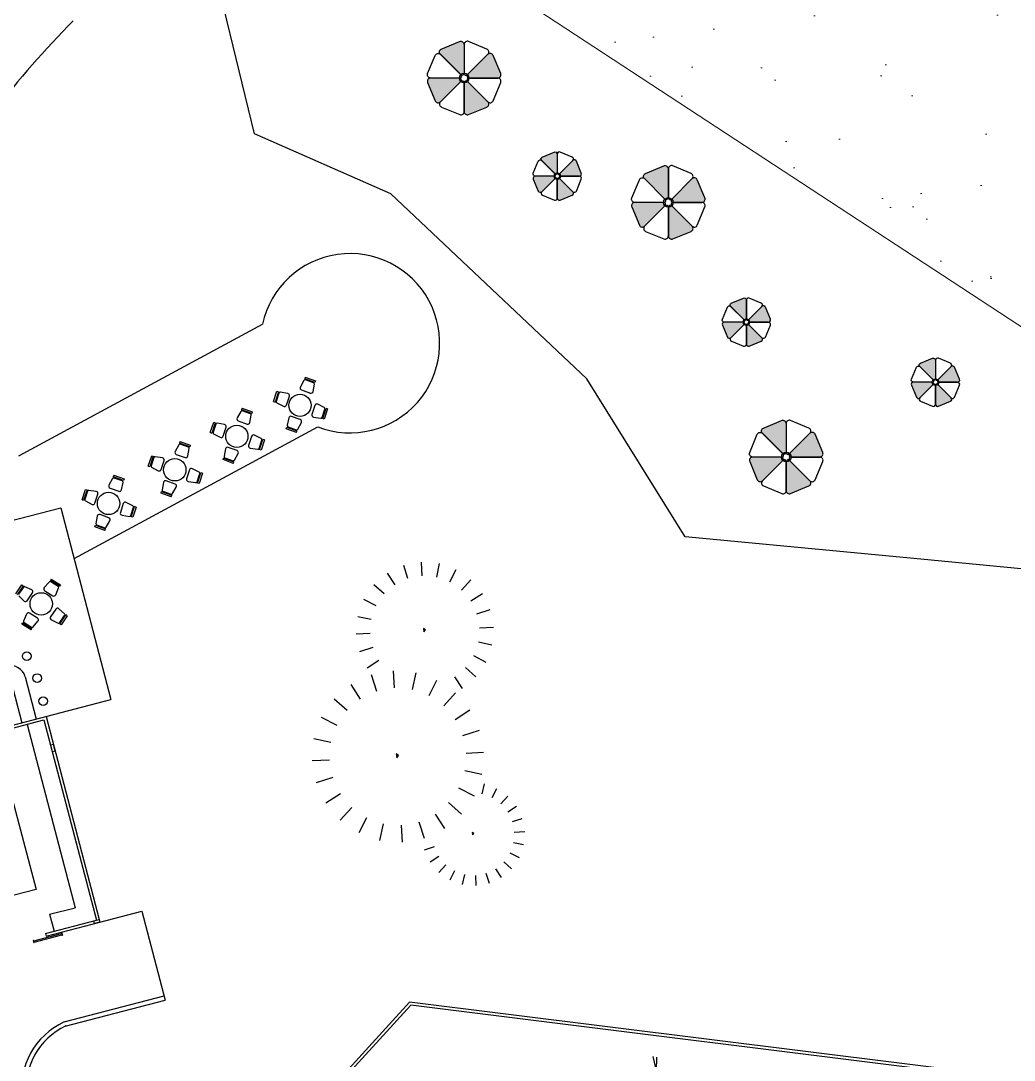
# Model space of a CAD drawing. Header units: millimetres. Extents: x 185 to 501, y 88 to 528.
# Drawn here: x 357.85 to 391.94, y 144.2 to 179.86 of the extents above; entities that cross this region are included whole.
import ezdxf

# ---------------------------------------------------------------- set-up
doc = ezdxf.new("R2010")
doc.units = ezdxf.units.MM
for name, color, linetype in [('aceras', 7, 'Continuous'), ('arboles', 84, 'Continuous'), ('cerca', 50, 'Continuous'), ('columnas', 170, 'Continuous'), ('MUEBLES', 33, 'Continuous'), ('pavimento', 252, 'Continuous'), ('SITE_FURNISHINGS', 230, 'Continuous'), ('texto', 7, 'Continuous')]:
    doc.layers.add(name, color=color, linetype=linetype)
doc.layers.add('Paredes', color=141, linetype='Continuous', lineweight=9)
doc.styles.add('ATTR', font='romans.shx', dxfattribs={"width": 0.8, "height": 0.7})

# ---------------------------------------------------------------- blocks, each defined once
blk = doc.blocks.new('CLUMP1')
for p, q in [((885.4, 2257.375), (837.825, 2434.925)), ((1070.75, 2465.6), (1070.75, 2285.6)), ((1256.1, 2257.375), (1303.7, 2434.925)), ((562.975, 2073.4), (434.35, 2202)), ((711.55, 2187.775), (620.75, 2345.025)), ((1429.95, 2187.775), (1520.75, 2345.025)), ((1578.55, 2073.4), (1707.15, 2202)), ((448.45, 1924.875), (291.325, 2015.6)), ((1693.05, 1924.875), (1850.175, 2015.6)), ((374.4, 1752.2), (201.425, 1798.55)), ((1767.1, 1752.2), (1940.075, 1798.55)), ((20.75, 1490.6), (20.75, 1190.6)), ((170.75, 1565.6), (350.75, 1565.6)), ((1970.75, 1565.6), (1790.75, 1565.6)), ((-577.925, 1027.55), (-729.25, 1289.65)), ((-288.2, 1143.575), (-367.475, 1439.5)), ((329.7, 1143.575), (408.975, 1439.5)), ((619.425, 1027.55), (770.75, 1289.65)), ((1767.1, 1379.025), (1940.075, 1332.675)), ((-2476.4, 912.975), (-2539.825, 1149.725)), ((-2229.25, 1190.6), (-2229.25, 950.6)), ((-1982.1, 912.975), (-1918.65, 1149.725)), ((1693.05, 1206.325), (1850.175, 1115.6)), ((-2708.2, 820.15), (-2829.25, 1029.825)), ((-1750.3, 820.15), (-1629.25, 1029.825)), ((-825.575, 836.925), (-1039.9, 1051.275)), ((867.075, 836.925), (1081.4, 1051.275)), ((1429.95, 943.45), (1520.75, 786.175)), ((1578.55, 1057.825), (1707.15, 929.2)), ((-2906.3, 667.65), (-3077.775, 839.125)), ((-1552.2, 667.65), (-1380.725, 839.125)), ((-1016.4, 589.4), (-1278.3, 740.6)), ((1057.9, 589.4), (1319.8, 740.6)), ((-3058.975, 469.65), (-3268.475, 590.6)), ((-1139.825, 301.575), (-1428.125, 378.825)), ((1181.325, 301.575), (1469.625, 378.825)), ((-3157.725, 239.375), (-3388.35, 301.175)), ((-3429.25, -9.4), (-3189.25, -9.4)), ((-1479.25, -9.4), (-1179.25, -9.4)), ((1520.75, -9.4), (1220.75, -9.4)), ((-3157.725, -258.175), (-3388.35, -319.975)), ((-1139.825, -320.375), (-1428.125, -397.625)), ((1181.325, -320.375), (1469.625, -397.625)), ((-3058.975, -488.45), (-3268.475, -609.4)), ((-2906.3, -686.45), (-3077.775, -857.925)), ((-1552.2, -686.45), (-1380.725, -857.925)), ((-1016.4, -608.2), (-1278.3, -759.4)), ((1057.9, -608.2), (1319.8, -759.4)), ((-2708.2, -838.95), (-2829.25, -1048.625)), ((-1750.3, -838.95), (-1629.25, -1048.625)), ((-825.575, -855.725), (-1039.9, -1070.05)), ((867.075, -855.725), (1081.4, -1070.05)), ((-2476.4, -931.775), (-2539.825, -1168.5)), ((-2229.25, -1209.4), (-2229.25, -969.4)), ((-1982.1, -931.775), (-1918.65, -1168.5)), ((-577.925, -1046.35), (-729.25, -1308.425)), ((619.425, -1046.35), (770.75, -1308.425)), ((-288.2, -1162.375), (-367.475, -1458.275)), ((20.75, -1509.4), (20.75, -1209.4)), ((329.7, -1162.375), (408.975, -1458.275))]:
    blk.add_line(p, q)
for points in [[(1058.3, 1571.25), (1046.85, 1541.9), (1086.9, 1556.575)], [(0, 0), (-19.075, -48.9), (47.675, -24.45)], [(-2245.85, -1.875), (-2261.1, -41), (-2207.725, -21.425)]]:
    blk.add_lwpolyline(points, close=True)
at = {"style": 'ATTR', "width": 0.8, "flags": 9}
blk.add_attdef('ESTCODE', (0, 0), '', height=108, dxfattribs=at)

msp = doc.modelspace()

# ---------------------------------------------------------------- hatches: boundary and pattern name
for color, points in [(230, [(373.061, 179.047, 0.534511), (372.909, 179.149), (372.282, 178.889, 0.475071), (372.233, 178.726, -0.059116), (372.253, 178.71), (372.951, 178.012, -0.187719), (373.061, 178.06, 0.000562), (373.061, 178.06)]), (256, [(376.257, 175.289, 0.534511), (376.157, 175.355), (375.745, 175.185, 0.475071), (375.713, 175.077, -0.059116), (375.726, 175.067), (376.185, 174.608, -0.187719), (376.257, 174.639, 0.000562), (376.257, 174.639)]), (5, [(380.066, 174.781, 0.534511), (379.914, 174.883), (379.287, 174.623, 0.475071), (379.238, 174.46, -0.059116), (379.259, 174.444), (379.957, 173.746, -0.187719), (380.066, 173.794, 0.000562), (380.066, 173.794)]), (256, [(382.746, 170.28, 0.534511), (382.646, 170.347), (382.234, 170.176, 0.475071), (382.202, 170.069, -0.059116), (382.215, 170.058), (382.674, 169.599, -0.187719), (382.746, 169.631, 0.000562), (382.746, 169.631)]), (256, [(389.235, 168.218, 0.534511), (389.135, 168.285), (388.722, 168.114, 0.475071), (388.69, 168.007, -0.059116), (388.704, 167.996), (389.163, 167.537, -0.187719), (389.235, 167.568, 0.000562), (389.235, 167.568)]), (230, [(384.111, 166.046, 0.534511), (383.959, 166.148), (383.333, 165.888, 0.475071), (383.284, 165.725, -0.059116), (383.304, 165.709), (384.002, 165.011, -0.187719), (384.111, 165.059, 0.000562), (384.111, 165.059)])]:
    msp.add_hatch(color=color).paths.add_polyline_path(points)
h = msp.add_hatch(color=230)
edge = h.paths.add_edge_path()
edge.add_arc((373.232, 177.963), 0.0682, 135, 270)
edge.add_line((373.232, 177.895), (374.219, 177.895))
edge.add_arc((374.219, 178.005), 0.11, 270, 382.5)
edge.add_line((374.321, 178.047), (374.061, 178.674))
edge.add_arc((373.96, 178.632), 0.11, 22.5, 135)
edge.add_line((373.882, 178.71), (373.184, 178.012))
edge = h.paths.add_edge_path()
edge.add_arc((373.136, 177.731), 0.0682, 45, 180)
edge.add_line((373.068, 177.731), (373.068, 176.744))
edge.add_arc((373.178, 176.744), 0.11, 180, 292.5)
edge.add_line((373.22, 176.642), (373.846, 176.902))
edge.add_arc((373.804, 177.003), 0.11, 292.5, 405)
edge.add_line((373.882, 177.081), (373.184, 177.779))
edge = h.paths.add_edge_path()
edge.add_arc((372.176, 177.159), 0.11, 202.5, 315)
edge.add_line((372.253, 177.081), (372.951, 177.779))
edge.add_arc((372.903, 177.827), 0.0682, 315, 450)
edge.add_line((372.903, 177.895), (371.916, 177.895))
edge.add_arc((371.916, 177.785), 0.11, 90, 202.5)
edge.add_line((371.814, 177.743), (372.074, 177.117))
h = msp.add_hatch(color=256)
edge = h.paths.add_edge_path()
edge.add_arc((376.37, 174.576), 0.0448, 135, 270)
edge.add_line((376.37, 174.531), (377.02, 174.531))
edge.add_arc((377.02, 174.603), 0.0723, 270, 382.5)
edge.add_line((377.086, 174.631), (376.916, 175.043))
edge.add_arc((376.849, 175.016), 0.0723, 22.5, 135)
edge.add_line((376.798, 175.067), (376.339, 174.608))
edge = h.paths.add_edge_path()
edge.add_arc((376.307, 174.423), 0.0448, 45, 180)
edge.add_line((376.262, 174.423), (376.262, 173.773))
edge.add_arc((376.334, 173.773), 0.0723, 180, 292.5)
edge.add_line((376.362, 173.706), (376.774, 173.877))
edge.add_arc((376.747, 173.944), 0.0723, 292.5, 405)
edge.add_line((376.798, 173.995), (376.339, 174.454))
edge = h.paths.add_edge_path()
edge.add_arc((375.675, 174.046), 0.0723, 202.5, 315)
edge.add_line((375.726, 173.995), (376.185, 174.454))
edge.add_arc((376.154, 174.486), 0.0448, 315, 450)
edge.add_line((376.154, 174.531), (375.504, 174.531))
edge.add_arc((375.504, 174.459), 0.0723, 90, 202.5)
edge.add_line((375.438, 174.431), (375.608, 174.019))
h = msp.add_hatch(color=5)
edge = h.paths.add_edge_path()
edge.add_arc((380.238, 173.698), 0.0682, 135, 270)
edge.add_line((380.238, 173.629), (381.225, 173.629))
edge.add_arc((381.225, 173.739), 0.11, 270, 382.5)
edge.add_line((381.326, 173.781), (381.067, 174.408))
edge.add_arc((380.965, 174.366), 0.11, 22.5, 135)
edge.add_line((380.887, 174.444), (380.189, 173.746))
edge = h.paths.add_edge_path()
edge.add_arc((380.141, 173.465), 0.0682, 45, 180)
edge.add_line((380.073, 173.465), (380.073, 172.478))
edge.add_arc((380.183, 172.478), 0.11, 180, 292.5)
edge.add_line((380.225, 172.376), (380.852, 172.636))
edge.add_arc((380.81, 172.737), 0.11, 292.5, 405)
edge.add_line((380.887, 172.815), (380.189, 173.513))
edge = h.paths.add_edge_path()
edge.add_arc((379.181, 172.893), 0.11, 202.5, 315)
edge.add_line((379.259, 172.815), (379.957, 173.513))
edge.add_arc((379.909, 173.561), 0.0682, 315, 450)
edge.add_line((379.909, 173.629), (378.921, 173.629))
edge.add_arc((378.921, 173.52), 0.11, 90, 202.5)
edge.add_line((378.82, 173.477), (379.079, 172.851))
h = msp.add_hatch(color=256)
edge = h.paths.add_edge_path()
edge.add_arc((382.859, 169.567), 0.0448, 135, 270)
edge.add_line((382.859, 169.523), (383.508, 169.523))
edge.add_arc((383.508, 169.595), 0.0723, 270, 382.5)
edge.add_line((383.575, 169.623), (383.404, 170.035))
edge.add_arc((383.338, 170.007), 0.0723, 22.5, 135)
edge.add_line((383.286, 170.058), (382.827, 169.599))
edge = h.paths.add_edge_path()
edge.add_arc((382.796, 169.414), 0.0448, 45, 180)
edge.add_line((382.751, 169.414), (382.751, 168.765))
edge.add_arc((382.823, 168.765), 0.0723, 180, 292.5)
edge.add_line((382.851, 168.698), (383.263, 168.869))
edge.add_arc((383.235, 168.936), 0.0723, 292.5, 405)
edge.add_line((383.286, 168.987), (382.827, 169.446))
edge = h.paths.add_edge_path()
edge.add_arc((382.164, 169.038), 0.0723, 202.5, 315)
edge.add_line((382.215, 168.987), (382.674, 169.446))
edge.add_arc((382.642, 169.478), 0.0448, 315, 450)
edge.add_line((382.642, 169.523), (381.993, 169.523))
edge.add_arc((381.993, 169.45), 0.0723, 90, 202.5)
edge.add_line((381.926, 169.423), (382.097, 169.01))
h = msp.add_hatch(color=256)
edge = h.paths.add_edge_path()
edge.add_arc((389.348, 167.505), 0.0448, 135, 270)
edge.add_line((389.348, 167.46), (389.997, 167.46))
edge.add_arc((389.997, 167.533), 0.0723, 270, 382.5)
edge.add_line((390.064, 167.56), (389.893, 167.973))
edge.add_arc((389.826, 167.945), 0.0723, 22.5, 135)
edge.add_line((389.775, 167.996), (389.316, 167.537))
edge = h.paths.add_edge_path()
edge.add_arc((389.284, 167.352), 0.0448, 45, 180)
edge.add_line((389.239, 167.352), (389.239, 166.703))
edge.add_arc((389.312, 166.703), 0.0723, 180, 292.5)
edge.add_line((389.339, 166.636), (389.752, 166.807))
edge.add_arc((389.724, 166.873), 0.0723, 292.5, 405)
edge.add_line((389.775, 166.924), (389.316, 167.384))
edge = h.paths.add_edge_path()
edge.add_arc((388.653, 166.976), 0.0723, 202.5, 315)
edge.add_line((388.704, 166.924), (389.163, 167.384))
edge.add_arc((389.131, 167.415), 0.0448, 315, 450)
edge.add_line((389.131, 167.46), (388.482, 167.46))
edge.add_arc((388.482, 167.388), 0.0723, 90, 202.5)
edge.add_line((388.415, 167.36), (388.586, 166.948))
h = msp.add_hatch(color=230)
edge = h.paths.add_edge_path()
edge.add_arc((384.283, 164.963), 0.0682, 135, 270)
edge.add_line((384.283, 164.894), (385.27, 164.894))
edge.add_arc((385.27, 165.004), 0.11, 270, 382.5)
edge.add_line((385.372, 165.046), (385.112, 165.673))
edge.add_arc((385.011, 165.631), 0.11, 22.5, 135)
edge.add_line((384.933, 165.709), (384.235, 165.011))
edge = h.paths.add_edge_path()
edge.add_arc((384.187, 164.73), 0.0682, 45, 180)
edge.add_line((384.118, 164.73), (384.118, 163.743))
edge.add_arc((384.228, 163.743), 0.11, 180, 292.5)
edge.add_line((384.27, 163.641), (384.897, 163.901))
edge.add_arc((384.855, 164.002), 0.11, 292.5, 405)
edge.add_line((384.933, 164.08), (384.235, 164.778))
edge = h.paths.add_edge_path()
edge.add_arc((383.226, 164.158), 0.11, 202.5, 315)
edge.add_line((383.304, 164.08), (384.002, 164.778))
edge.add_arc((383.954, 164.826), 0.0682, 315, 450)
edge.add_line((383.954, 164.894), (382.967, 164.894))
edge.add_arc((382.967, 164.785), 0.11, 90, 202.5)
edge.add_line((382.865, 164.742), (383.125, 164.116))
at = {"layer": 'Paredes'}
h = msp.add_hatch(dxfattribs=at)
h.set_pattern_fill('AR-SAND', color=256, scale=0.1, style=0)
h.set_pattern_definition([(37.5, (-1937.9465, 84.6386), (-0.160003, 4.8941324), [0, -3.8608, 0, -4.318, 0, -4.1275]), (7.5, (-1937.9465, 84.6386), (4.495233, 7.168251), [0, -2.0828, 0, -3.4798, 0, -1.3335]), (327.5, (-1941.0707, 84.6386), (7.909924, 0.014372), [0, -1.27, 0, -4.572, 0, -5.969]), (317.5, (-1941.071, 84.6386), (7.635565, 2.229293), [0, -0.635, 0, -2.9972, 0, -3.429])])
h.paths.add_polyline_path([(404.703, 161.158), (415.372, 149.235), (431.021, 163.238), (420.352, 175.161), (404.451, 206.557), (375.26, 180.437)])

# ---------------------------------------------------------------- linework, layer by layer
at = {"layer": 'aceras'}
for p, q in [((358.842, 149.207, 0.018), (358.994, 148.626, 0.018)), ((360.567, 148.934, 0.018), (362.009, 149.311, 0.018)), ((362.009, 149.311, 0.018), (362.806, 146.264, 0.018)), ((359.341, 145.513, 0.018), (362.768, 146.409, 0.018)), ((359.379, 145.368, 0.018), (362.806, 146.264, 0.018))]:
    msp.add_line(p, q, dxfattribs=at)
at = {"layer": 'aceras', "elevation": 0.018}
msp.add_lwpolyline([(356.138, 154.108), (357.242, 154.396), (358.375, 150.061), (357.272, 149.772)], close=True, dxfattribs=at)
at = {"layer": 'aceras'}
for radius in [2.504, 2.354]:
    msp.add_arc((360.386, 143.237, 0.018), radius, 114.6582, 187.8152, dxfattribs=at)
at = {"layer": 'arboles', "linetype": 'Continuous'}
for p, q in [((379.672, 143.794), (379.556, 144.328)), ((379.666, 143.824), (379.674, 144.301))]:
    msp.add_line(p, q, dxfattribs=at)
at = {"layer": 'cerca'}
for points in [[(443.57, 169.621), (448.2, 159.999), (446.708, 150.162), (429.593, 143.302), (409.069, 139.911), (391.558, 143.552), (371.233, 146.089), (366.458, 140.849), (360.632, 142.722)], [(443.487, 169.564), (448.097, 159.983), (446.618, 150.234), (429.566, 143.399), (409.071, 140.013), (391.575, 143.65), (371.194, 146.195), (366.427, 140.964), (360.635, 142.826)]]:
    msp.add_lwpolyline(points, dxfattribs=at)
at = {"layer": 'columnas', "elevation": 0.018}
for points in [[(358.973, 155.029), (358.877, 155.004), (358.933, 154.788), (359.03, 154.813)], [(360.567, 148.934), (360.382, 148.886), (360.357, 148.983), (360.542, 149.031)]]:
    msp.add_lwpolyline(points, close=True, dxfattribs=at)
at = {"layer": 'MUEBLES'}
for p, q in [((367.616, 167.634, 0.018), (367.597, 167.581, 0.018)), ((367.616, 167.634, 0.018), (367.966, 167.509, 0.018)), ((367.57, 167.522, 0.018), (367.447, 167.298, 0.018)), ((367.947, 167.455, 0.018), (367.597, 167.581, 0.018)), ((367.902, 167.441, 0.018), (367.622, 167.541, 0.018)), ((367.882, 167.141, 0.018), (367.929, 167.392, 0.018)), ((367.966, 167.509, 0.018), (367.947, 167.455, 0.018)), ((366.525, 166.797, 0.018), (366.641, 167.15, 0.018)), ((366.695, 167.132, 0.018), (366.579, 166.779, 0.018)), ((366.711, 167.087, 0.018), (366.618, 166.805, 0.018)), ((366.641, 167.15, 0.018), (366.695, 167.132, 0.018)), ((367.011, 167.075, 0.018), (366.758, 167.116, 0.018)), ((366.966, 166.677, 0.018), (367.068, 166.982, 0.018)), ((366.967, 166.677, 0.018), (367.068, 166.983, 0.018)), ((367.485, 167.196, 0.018), (367.787, 167.086, 0.018)), ((367.485, 167.196, 0.018), (367.788, 167.087, 0.018)), ((365.447, 166.571, 0.018), (365.428, 166.517, 0.018)), ((365.447, 166.571, 0.018), (365.797, 166.445, 0.018)), ((366.525, 166.797, 0.018), (366.579, 166.779, 0.018)), ((366.639, 166.754, 0.018), (366.866, 166.636, 0.018)), ((367.94, 166.664, 0.018), (367.84, 166.358, 0.018)), ((367.94, 166.664, 0.018), (367.84, 166.358, 0.018)), ((368.268, 166.589, 0.018), (368.04, 166.706, 0.018)), ((368.197, 166.255, 0.018), (368.289, 166.537, 0.018)), ((368.213, 166.211, 0.018), (368.328, 166.564, 0.018)), ((368.382, 166.546, 0.018), (368.267, 166.193, 0.018)), ((368.382, 166.546, 0.018), (368.328, 166.564, 0.018)), ((365.401, 166.458, 0.018), (365.278, 166.234, 0.018)), ((365.778, 166.392, 0.018), (365.428, 166.517, 0.018)), ((365.733, 166.377, 0.018), (365.453, 166.478, 0.018)), ((365.713, 166.078, 0.018), (365.76, 166.329, 0.018)), ((365.797, 166.445, 0.018), (365.778, 166.392, 0.018)), ((367.047, 166.235, 0.018), (366.998, 165.984, 0.018)), ((367.443, 166.177, 0.018), (367.142, 166.288, 0.018)), ((367.444, 166.177, 0.018), (367.142, 166.288, 0.018)), ((367.897, 166.265, 0.018), (368.15, 166.226, 0.018)), ((368.267, 166.193, 0.018), (368.213, 166.211, 0.018)), ((364.356, 165.734, 0.018), (364.472, 166.086, 0.018)), ((364.526, 166.068, 0.018), (364.41, 165.716, 0.018)), ((364.542, 166.024, 0.018), (364.449, 165.742, 0.018)), ((364.472, 166.086, 0.018), (364.526, 166.068, 0.018)), ((364.842, 166.012, 0.018), (364.589, 166.053, 0.018)), ((364.797, 165.614, 0.018), (364.899, 165.919, 0.018)), ((364.798, 165.614, 0.018), (364.899, 165.919, 0.018)), ((365.316, 166.133, 0.018), (365.618, 166.023, 0.018)), ((365.316, 166.133, 0.018), (365.619, 166.024, 0.018)), ((366.961, 165.867, 0.018), (366.98, 165.921, 0.018)), ((367.309, 165.739, 0.018), (366.961, 165.867, 0.018)), ((366.98, 165.921, 0.018), (367.329, 165.793, 0.018)), ((367.025, 165.935, 0.018), (367.304, 165.833, 0.018)), ((367.356, 165.852, 0.018), (367.481, 166.075, 0.018)), ((364.356, 165.734, 0.018), (364.41, 165.716, 0.018)), ((364.47, 165.691, 0.018), (364.697, 165.573, 0.018)), ((365.771, 165.601, 0.018), (365.671, 165.295, 0.018)), ((365.771, 165.601, 0.018), (365.671, 165.295, 0.018)), ((366.099, 165.526, 0.018), (365.871, 165.642, 0.018)), ((366.028, 165.192, 0.018), (366.12, 165.474, 0.018)), ((366.044, 165.148, 0.018), (366.159, 165.501, 0.018)), ((366.213, 165.483, 0.018), (366.098, 165.13, 0.018)), ((366.213, 165.483, 0.018), (366.159, 165.501, 0.018)), ((367.309, 165.739, 0.018), (367.329, 165.793, 0.018)), ((363.274, 165.311, 0.018), (363.15, 165.087, 0.018)), ((363.32, 165.424, 0.018), (363.301, 165.37, 0.018)), ((363.65, 165.244, 0.018), (363.301, 165.37, 0.018)), ((363.32, 165.424, 0.018), (363.67, 165.298, 0.018)), ((363.606, 165.23, 0.018), (363.326, 165.33, 0.018)), ((363.586, 164.93, 0.018), (363.633, 165.182, 0.018)), ((363.67, 165.298, 0.018), (363.65, 165.244, 0.018)), ((364.878, 165.171, 0.018), (364.829, 164.92, 0.018)), ((365.274, 165.114, 0.018), (364.973, 165.225, 0.018)), ((365.275, 165.114, 0.018), (364.973, 165.225, 0.018)), ((365.728, 165.202, 0.018), (365.981, 165.163, 0.018)), ((366.098, 165.13, 0.018), (366.044, 165.148, 0.018)), ((362.229, 164.586, 0.018), (362.345, 164.939, 0.018)), ((362.399, 164.921, 0.018), (362.283, 164.568, 0.018)), ((362.415, 164.877, 0.018), (362.322, 164.595, 0.018)), ((362.345, 164.939, 0.018), (362.399, 164.921, 0.018)), ((362.715, 164.865, 0.018), (362.462, 164.905, 0.018)), ((362.67, 164.466, 0.018), (362.771, 164.772, 0.018)), ((362.67, 164.467, 0.018), (362.772, 164.772, 0.018)), ((363.189, 164.985, 0.018), (363.491, 164.876, 0.018)), ((363.189, 164.985, 0.018), (363.491, 164.876, 0.018)), ((364.792, 164.804, 0.018), (364.811, 164.858, 0.018)), ((365.14, 164.676, 0.018), (364.792, 164.804, 0.018)), ((364.811, 164.858, 0.018), (365.16, 164.73, 0.018)), ((364.856, 164.872, 0.018), (365.135, 164.769, 0.018)), ((365.187, 164.789, 0.018), (365.312, 165.012, 0.018)), ((362.229, 164.586, 0.018), (362.283, 164.568, 0.018)), ((362.343, 164.543, 0.018), (362.57, 164.425, 0.018)), ((363.643, 164.453, 0.018), (363.544, 164.147, 0.018)), ((363.644, 164.453, 0.018), (363.544, 164.148, 0.018)), ((363.972, 164.378, 0.018), (363.744, 164.495, 0.018)), ((365.14, 164.676, 0.018), (365.16, 164.73, 0.018)), ((361.001, 164.155, 0.018), (360.877, 163.931, 0.018)), ((361.047, 164.268, 0.018), (361.028, 164.214, 0.018)), ((361.377, 164.088, 0.018), (361.028, 164.214, 0.018)), ((361.047, 164.268, 0.018), (361.397, 164.142, 0.018)), ((361.333, 164.074, 0.018), (361.053, 164.174, 0.018)), ((361.397, 164.142, 0.018), (361.377, 164.088, 0.018)), ((363.147, 163.966, 0.018), (362.845, 164.077, 0.018)), ((363.147, 163.966, 0.018), (362.846, 164.078, 0.018)), ((363.601, 164.055, 0.018), (363.854, 164.015, 0.018)), ((363.901, 164.044, 0.018), (363.993, 164.327, 0.018)), ((363.917, 164, 0.018), (364.032, 164.353, 0.018)), ((364.086, 164.336, 0.018), (363.971, 163.982, 0.018)), ((364.086, 164.336, 0.018), (364.032, 164.353, 0.018)), ((359.956, 163.43, 0.018), (360.072, 163.783, 0.018)), ((360.126, 163.765, 0.018), (360.01, 163.412, 0.018)), ((360.142, 163.721, 0.018), (360.049, 163.438, 0.018)), ((360.072, 163.783, 0.018), (360.126, 163.765, 0.018)), ((360.442, 163.709, 0.018), (360.189, 163.749, 0.018)), ((360.916, 163.829, 0.018), (361.218, 163.72, 0.018)), ((360.916, 163.829, 0.018), (361.218, 163.72, 0.018)), ((361.313, 163.774, 0.018), (361.36, 164.025, 0.018)), ((362.665, 163.657, 0.018), (362.684, 163.71, 0.018)), ((362.684, 163.71, 0.018), (363.033, 163.582, 0.018)), ((362.751, 164.024, 0.018), (362.702, 163.773, 0.018)), ((362.729, 163.724, 0.018), (363.008, 163.622, 0.018)), ((363.06, 163.641, 0.018), (363.185, 163.864, 0.018)), ((363.971, 163.982, 0.018), (363.917, 164, 0.018)), ((359.956, 163.43, 0.018), (360.01, 163.412, 0.018)), ((360.07, 163.387, 0.018), (360.297, 163.269, 0.018)), ((360.397, 163.31, 0.018), (360.499, 163.616, 0.018)), ((360.398, 163.31, 0.018), (360.498, 163.616, 0.018)), ((361.699, 163.222, 0.018), (361.471, 163.339, 0.018)), ((363.013, 163.529, 0.018), (362.665, 163.657, 0.018)), ((363.013, 163.529, 0.018), (363.033, 163.582, 0.018)), ((361.371, 163.297, 0.018), (361.271, 162.991, 0.018)), ((361.371, 163.297, 0.018), (361.271, 162.991, 0.018)), ((361.628, 162.888, 0.018), (361.72, 163.171, 0.018)), ((361.644, 162.844, 0.018), (361.759, 163.197, 0.018)), ((361.813, 163.18, 0.018), (361.698, 162.826, 0.018)), ((361.813, 163.18, 0.018), (361.759, 163.197, 0.018)), ((360.478, 162.868, 0.018), (360.429, 162.617, 0.018)), ((360.874, 162.81, 0.018), (360.573, 162.922, 0.018)), ((360.874, 162.81, 0.018), (360.573, 162.921, 0.018)), ((360.787, 162.485, 0.018), (360.912, 162.708, 0.018)), ((361.328, 162.899, 0.018), (361.581, 162.859, 0.018)), ((361.698, 162.826, 0.018), (361.644, 162.844, 0.018)), ((360.392, 162.501, 0.018), (360.411, 162.554, 0.018)), ((360.74, 162.373, 0.018), (360.392, 162.501, 0.018)), ((360.411, 162.554, 0.018), (360.76, 162.426, 0.018)), ((360.456, 162.568, 0.018), (360.735, 162.466, 0.018)), ((360.74, 162.373, 0.018), (360.76, 162.426, 0.018)), ((357.682, 160.202, 0.018), (357.891, 160.509, 0.018)), ((357.938, 160.477, 0.018), (357.73, 160.17, 0.018)), ((357.891, 160.509, 0.018), (357.938, 160.477, 0.018)), ((358.829, 160.607, 0.018), (358.66, 160.415, 0.018)), ((358.898, 160.707, 0.018), (358.868, 160.659, 0.018)), ((359.182, 160.46, 0.018), (358.868, 160.659, 0.018)), ((359.135, 160.456, 0.018), (358.884, 160.615, 0.018)), ((358.898, 160.707, 0.018), (359.212, 160.509, 0.018)), ((359.212, 160.509, 0.018), (359.182, 160.46, 0.018)), ((357.941, 160.43, 0.018), (357.774, 160.185, 0.018)), ((357.78, 160.129, 0.018), (357.966, 159.954, 0.018)), ((358.226, 160.337, 0.018), (357.995, 160.445, 0.018)), ((358.074, 159.966, 0.018), (358.256, 160.232, 0.018)), ((358.075, 159.966, 0.018), (358.255, 160.232, 0.018)), ((358.675, 160.308, 0.018), (358.947, 160.135, 0.018)), ((358.675, 160.307, 0.018), (358.947, 160.135, 0.018)), ((359.051, 160.168, 0.018), (359.152, 160.403, 0.018)), ((358.05, 159.504, 0.018), (357.951, 159.269, 0.018)), ((358.426, 159.366, 0.018), (358.154, 159.537, 0.018)), ((358.427, 159.366, 0.018), (358.154, 159.537, 0.018)), ((359.053, 159.679, 0.018), (358.873, 159.412, 0.018)), ((359.053, 159.679, 0.018), (358.874, 159.412, 0.018)), ((359.348, 159.517, 0.018), (359.161, 159.691, 0.018)), ((359.189, 159.215, 0.018), (359.355, 159.462, 0.018)), ((359.192, 159.168, 0.018), (359.399, 159.477, 0.018)), ((359.446, 159.445, 0.018), (359.24, 159.136, 0.018)), ((359.446, 159.445, 0.018), (359.399, 159.477, 0.018)), ((357.89, 159.163, 0.018), (357.921, 159.211, 0.018)), ((358.205, 158.966, 0.018), (357.89, 159.163, 0.018)), ((357.921, 159.211, 0.018), (358.236, 159.014, 0.018)), ((357.967, 159.216, 0.018), (358.219, 159.058, 0.018)), ((358.274, 159.066, 0.018), (358.443, 159.259, 0.018)), ((358.903, 159.307, 0.018), (359.136, 159.2, 0.018)), ((359.24, 159.136, 0.018), (359.192, 159.168, 0.018)), ((358.205, 158.966, 0.018), (358.236, 159.014, 0.018)), ((357.999, 157.359, 0.018), (358.378, 155.907, 0.018)), ((357.515, 157.232, 0.018), (357.894, 155.781, 0.018))]:
    msp.add_line(p, q, dxfattribs=at)
for centre, radius in [((367.435, 166.668, 0.018), 0.383), ((365.266, 165.605, 0.018), 0.383), ((363.138, 164.457, 0.018), 0.383), ((360.865, 163.301, 0.018), 0.383), ((358.553, 159.856, 0.018), 0.383), ((358.056, 158.065, 0.018), 0.15), ((358.413, 157.312, 0.018), 0.15), ((358.62, 156.52, 0.018), 0.15)]:
    msp.add_circle(centre, radius, dxfattribs=at)
for centre, radius, start, end in [((367.509, 167.263, 0.018), 0.0714, 151.0884, 250.1986), ((367.608, 167.501, 0.018), 0.0429, 70.1986, 151.0884), ((367.887, 167.4, 0.018), 0.0429, 349.3089, 70.1986), ((366.752, 167.074, 0.018), 0.0429, 80.8379, 161.7277), ((367, 167.005, 0.018), 0.0714, 341.7277, 80.8379), ((367.812, 167.154, 0.018), 0.0714, 250.1986, 349.3089), ((366.658, 166.792, 0.018), 0.0429, 161.7277, 242.6175), ((366.899, 166.699, 0.018), 0.0714, 242.6175, 341.7277), ((368.008, 166.642, 0.018), 0.0714, 62.8831, 161.9933), ((368.248, 166.551, 0.018), 0.0429, 341.9933, 62.8831), ((365.34, 166.2, 0.018), 0.0714, 151.0884, 250.1986), ((365.439, 166.438, 0.018), 0.0429, 70.1986, 151.0884), ((365.718, 166.337, 0.018), 0.0429, 349.3089, 70.1986), ((367.117, 166.221, 0.018), 0.0714, 69.8373, 168.9475), ((367.419, 166.11, 0.018), 0.0714, 330.727, 69.8373), ((367.908, 166.336, 0.018), 0.0714, 161.9933, 261.1035), ((368.157, 166.268, 0.018), 0.0429, 261.1035, 341.9933), ((364.583, 166.011, 0.018), 0.0429, 80.8379, 161.7277), ((364.831, 165.942, 0.018), 0.0714, 341.7277, 80.8379), ((365.643, 166.091, 0.018), 0.0714, 250.1986, 349.3089), ((367.04, 165.975, 0.018), 0.0429, 168.9475, 249.8373), ((367.319, 165.873, 0.018), 0.0429, 249.8373, 330.727), ((364.49, 165.729, 0.018), 0.0429, 161.7277, 242.6175), ((364.73, 165.636, 0.018), 0.0714, 242.6175, 341.7277), ((365.839, 165.579, 0.018), 0.0714, 62.8831, 161.9933), ((366.079, 165.488, 0.018), 0.0429, 341.9933, 62.8831), ((363.312, 165.29, 0.018), 0.0429, 70.1986, 151.0884), ((363.591, 165.189, 0.018), 0.0429, 349.3089, 70.1986), ((364.948, 165.158, 0.018), 0.0714, 69.8373, 168.9475), ((365.25, 165.047, 0.018), 0.0714, 330.727, 69.8373), ((365.739, 165.273, 0.018), 0.0714, 161.9933, 261.1035), ((365.988, 165.205, 0.018), 0.0429, 261.1035, 341.9933), ((362.455, 164.863, 0.018), 0.0429, 80.8379, 161.7277), ((362.704, 164.794, 0.018), 0.0714, 341.7277, 80.8379), ((363.213, 165.052, 0.018), 0.0714, 151.0884, 250.1986), ((363.516, 164.943, 0.018), 0.0714, 250.1986, 349.3089), ((364.871, 164.912, 0.018), 0.0429, 168.9475, 249.8373), ((365.15, 164.81, 0.018), 0.0429, 249.8373, 330.727), ((362.362, 164.581, 0.018), 0.0429, 161.7277, 242.6175), ((362.603, 164.489, 0.018), 0.0714, 242.6175, 341.7277), ((363.711, 164.431, 0.018), 0.0714, 62.8831, 161.9933), ((361.039, 164.134, 0.018), 0.0429, 70.1986, 151.0884), ((361.318, 164.033, 0.018), 0.0429, 349.3089, 70.1986), ((362.821, 164.01, 0.018), 0.0714, 69.8373, 168.9475), ((363.612, 164.125, 0.018), 0.0714, 161.9933, 261.1035), ((363.86, 164.057, 0.018), 0.0429, 261.1035, 341.9933), ((363.952, 164.34, 0.018), 0.0429, 341.9933, 62.8831), ((360.182, 163.707, 0.018), 0.0429, 80.8379, 161.7277), ((360.431, 163.638, 0.018), 0.0714, 341.7277, 80.8379), ((360.94, 163.896, 0.018), 0.0714, 151.0884, 250.1986), ((361.243, 163.787, 0.018), 0.0714, 250.1986, 349.3089), ((362.744, 163.765, 0.018), 0.0429, 168.9475, 249.8373), ((363.123, 163.899, 0.018), 0.0714, 330.727, 69.8373), ((360.089, 163.425, 0.018), 0.0429, 161.7277, 242.6175), ((361.438, 163.275, 0.018), 0.0714, 62.8831, 161.9933), ((363.023, 163.662, 0.018), 0.0429, 249.8373, 330.727), ((360.33, 163.333, 0.018), 0.0714, 242.6175, 341.7277), ((361.339, 162.969, 0.018), 0.0714, 161.9933, 261.1035), ((361.679, 163.184, 0.018), 0.0429, 341.9933, 62.8831), ((360.471, 162.609, 0.018), 0.0429, 168.9475, 249.8373), ((360.548, 162.854, 0.018), 0.0714, 69.8373, 168.9475), ((360.85, 162.743, 0.018), 0.0714, 330.727, 69.8373), ((361.587, 162.901, 0.018), 0.0429, 261.1035, 341.9933), ((360.75, 162.506, 0.018), 0.0429, 249.8373, 330.727), ((358.861, 160.578, 0.018), 0.0429, 57.7068, 138.5965), ((357.976, 160.406, 0.018), 0.0429, 64.9266, 145.8164), ((358.196, 160.272, 0.018), 0.0714, 325.8164, 64.9266), ((358.713, 160.368, 0.018), 0.0714, 138.5965, 237.7068), ((358.985, 160.196, 0.018), 0.0714, 237.7068, 336.817), ((359.112, 160.42, 0.018), 0.0429, 336.817, 57.7068), ((358.015, 160.006, 0.018), 0.0714, 226.7061, 325.8164), ((358.116, 159.476, 0.018), 0.0714, 57.9724, 157.0826), ((358.933, 159.372, 0.018), 0.0714, 146.1777, 245.2879), ((359.112, 159.639, 0.018), 0.0714, 47.0675, 146.1777), ((359.319, 159.486, 0.018), 0.0429, 326.1777, 47.0675), ((357.99, 159.252, 0.018), 0.0429, 157.0826, 237.9724), ((358.242, 159.094, 0.018), 0.0429, 237.9724, 318.8621), ((358.389, 159.306, 0.018), 0.0714, 318.8621, 57.9724), ((359.154, 159.239, 0.018), 0.0429, 245.2879, 326.1777), ((357.515, 157.232, 0.018), 0.5, 14.6518, 104.6518)]:
    msp.add_arc(centre, radius, start, end, dxfattribs=at)
at = {"layer": 'Paredes'}
msp.add_line((404.703, 161.158), (375.26, 180.437), dxfattribs=at)
at = {"layer": 'pavimento'}
for p, q in [((357.781, 164.93, 0.018), (366.147, 169.448, 0.018)), ((359.682, 161.411, 0.018), (368.047, 165.928, 0.018))]:
    msp.add_line(p, q, dxfattribs=at)
msp.add_lwpolyline([(415.435, 146.464), (403.278, 158.795), (398.228, 160.476), (388.501, 161.41), (380.646, 162.158), (377.279, 167.576), (370.545, 173.928), (365.869, 175.983), (364.186, 182.896)], dxfattribs=at)
for centre, radius, start, end in [((389.387, 150.926), 41.493, 135.7864, 147.1727), ((369.152, 168.798, 0.018), 3.075, 248.9406, 167.8031)]:
    msp.add_arc(centre, radius, start, end, dxfattribs=at)
at = {"layer": 'SITE_FURNISHINGS', "color": 230, "linetype": 'Continuous'}
for points in [[(373.061, 178.06, -0.668179), (372.944, 178.012), (372.246, 178.71, -0.534511), (372.282, 178.889), (372.909, 179.149, -0.534511), (373.061, 179.047)], [(373.068, 178.06, 0.668179), (373.184, 178.012), (373.882, 178.71, 0.534511), (373.846, 178.889), (373.22, 179.149, 0.534511), (373.068, 179.047)], [(372.951, 178.012, -0.668179), (372.903, 177.895), (371.916, 177.895, -0.534511), (371.814, 178.047), (372.074, 178.674, -0.534511), (372.253, 178.71)], [(373.184, 178.012, 0.668179), (373.232, 177.895), (374.219, 177.895, 0.534511), (374.321, 178.047), (374.061, 178.674, 0.534511), (373.882, 178.71)], [(372.903, 177.895, -1), (373.232, 177.895, -1)], [(372.074, 177.117, 0.534511), (372.253, 177.081), (372.951, 177.779, 0.668179), (372.903, 177.895), (371.916, 177.895, 0.534511), (371.814, 177.743)], [(373.068, 177.731, 0.668179), (372.951, 177.779), (372.253, 177.081, 0.534511), (372.289, 176.902), (372.916, 176.642, 0.534511), (373.068, 176.744)], [(373.184, 177.779, 0.668179), (373.068, 177.731), (373.068, 176.744, 0.534511), (373.22, 176.642), (373.846, 176.902, 0.534511), (373.882, 177.081)], [(373.232, 177.895, 0.668179), (373.184, 177.779), (373.882, 177.081, 0.534511), (374.061, 177.117), (374.321, 177.743, 0.534511), (374.219, 177.895)], [(384.111, 165.059, -0.668179), (383.995, 165.011), (383.297, 165.709, -0.534511), (383.333, 165.888), (383.959, 166.148, -0.534511), (384.111, 166.046)], [(384.118, 165.059, 0.668179), (384.235, 165.011), (384.933, 165.709, 0.534511), (384.897, 165.888), (384.27, 166.148, 0.534511), (384.118, 166.046)], [(384.002, 165.011, -0.668179), (383.954, 164.894), (382.967, 164.894, -0.534511), (382.865, 165.046), (383.125, 165.673, -0.534511), (383.304, 165.709)], [(384.235, 165.011, 0.668179), (384.283, 164.894), (385.27, 164.894, 0.534511), (385.372, 165.046), (385.112, 165.673, 0.534511), (384.933, 165.709)], [(383.125, 164.116, 0.534511), (383.304, 164.08), (384.002, 164.778, 0.668179), (383.954, 164.894), (382.967, 164.894, 0.534511), (382.865, 164.742)], [(384.118, 164.73, 0.668179), (384.002, 164.778), (383.304, 164.08, 0.534511), (383.34, 163.901), (383.966, 163.641, 0.534511), (384.118, 163.743)], [(383.954, 164.894, -1), (384.283, 164.894, -1)], [(384.235, 164.778, 0.668179), (384.118, 164.73), (384.118, 163.743, 0.534511), (384.27, 163.641), (384.897, 163.901, 0.534511), (384.933, 164.08)], [(384.283, 164.894, 0.668179), (384.235, 164.778), (384.933, 164.08, 0.534511), (385.112, 164.116), (385.372, 164.742, 0.534511), (385.27, 164.894)]]:
    msp.add_lwpolyline(points, format="xyb", close=True, dxfattribs=at)
at = {"layer": 'SITE_FURNISHINGS', "color": 7, "linetype": 'Continuous'}
for points in [[(376.185, 174.608, -0.668179), (376.154, 174.531), (375.504, 174.531, -0.534511), (375.438, 174.631), (375.608, 175.043, -0.534511), (375.726, 175.067)], [(376.257, 174.639, -0.668179), (376.181, 174.608), (375.722, 175.067, -0.534511), (375.745, 175.185), (376.157, 175.355, -0.534511), (376.257, 175.289)], [(376.262, 174.639, 0.668179), (376.339, 174.608), (376.798, 175.067, 0.534511), (376.774, 175.185), (376.362, 175.355, 0.534511), (376.262, 175.289)], [(376.339, 174.608, 0.668179), (376.37, 174.531), (377.02, 174.531, 0.534511), (377.086, 174.631), (376.916, 175.043, 0.534511), (376.798, 175.067)], [(375.608, 174.019, 0.534511), (375.726, 173.995), (376.185, 174.454, 0.668179), (376.154, 174.531), (375.504, 174.531, 0.534511), (375.438, 174.431)], [(376.262, 174.423, 0.668179), (376.185, 174.454), (375.726, 173.995, 0.534511), (375.75, 173.877), (376.162, 173.706, 0.534511), (376.262, 173.773)], [(376.154, 174.531, -1), (376.37, 174.531, -1)], [(376.339, 174.454, 0.668179), (376.262, 174.423), (376.262, 173.773, 0.534511), (376.362, 173.706), (376.774, 173.877, 0.534511), (376.798, 173.995)], [(376.37, 174.531, 0.668179), (376.339, 174.454), (376.798, 173.995, 0.534511), (376.916, 174.019), (377.086, 174.431, 0.534511), (377.02, 174.531)], [(382.746, 169.631, -0.668179), (382.669, 169.599), (382.21, 170.058, -0.534511), (382.234, 170.176), (382.646, 170.347, -0.534511), (382.746, 170.28)], [(382.751, 169.631, 0.668179), (382.827, 169.599), (383.286, 170.058, 0.534511), (383.263, 170.176), (382.851, 170.347, 0.534511), (382.751, 170.28)], [(382.674, 169.599, -0.668179), (382.642, 169.523), (381.993, 169.523, -0.534511), (381.926, 169.623), (382.097, 170.035, -0.534511), (382.215, 170.058)], [(382.827, 169.599, 0.668179), (382.859, 169.523), (383.508, 169.523, 0.534511), (383.575, 169.623), (383.404, 170.035, 0.534511), (383.286, 170.058)], [(382.097, 169.01, 0.534511), (382.215, 168.987), (382.674, 169.446, 0.668179), (382.642, 169.523), (381.993, 169.523, 0.534511), (381.926, 169.423)], [(382.751, 169.414, 0.668179), (382.674, 169.446), (382.215, 168.987, 0.534511), (382.238, 168.869), (382.651, 168.698, 0.534511), (382.751, 168.765)], [(382.642, 169.523, -1), (382.859, 169.523, -1)], [(382.827, 169.446, 0.668179), (382.751, 169.414), (382.751, 168.765, 0.534511), (382.851, 168.698), (383.263, 168.869, 0.534511), (383.286, 168.987)], [(382.859, 169.523, 0.668179), (382.827, 169.446), (383.286, 168.987, 0.534511), (383.404, 169.01), (383.575, 169.423, 0.534511), (383.508, 169.523)], [(389.163, 167.537, -0.668179), (389.131, 167.46), (388.482, 167.46, -0.534511), (388.415, 167.56), (388.586, 167.973, -0.534511), (388.704, 167.996)], [(389.235, 167.568, -0.668179), (389.158, 167.537), (388.699, 167.996, -0.534511), (388.722, 168.114), (389.135, 168.285, -0.534511), (389.235, 168.218)], [(389.239, 167.568, 0.668179), (389.316, 167.537), (389.775, 167.996, 0.534511), (389.752, 168.114), (389.339, 168.285, 0.534511), (389.239, 168.218)], [(389.316, 167.537, 0.668179), (389.348, 167.46), (389.997, 167.46, 0.534511), (390.064, 167.56), (389.893, 167.973, 0.534511), (389.775, 167.996)], [(388.586, 166.948, 0.534511), (388.704, 166.924), (389.163, 167.384, 0.668179), (389.131, 167.46), (388.482, 167.46, 0.534511), (388.415, 167.36)], [(389.239, 167.352, 0.668179), (389.163, 167.384), (388.704, 166.924, 0.534511), (388.727, 166.807), (389.139, 166.636, 0.534511), (389.239, 166.703)], [(389.131, 167.46, -1), (389.348, 167.46, -1)], [(389.316, 167.384, 0.668179), (389.239, 167.352), (389.239, 166.703, 0.534511), (389.339, 166.636), (389.752, 166.807, 0.534511), (389.775, 166.924)], [(389.348, 167.46, 0.668179), (389.316, 167.384), (389.775, 166.924, 0.534511), (389.893, 166.948), (390.064, 167.36, 0.534511), (389.997, 167.46)]]:
    msp.add_lwpolyline(points, format="xyb", close=True, dxfattribs=at)
at = {"layer": 'SITE_FURNISHINGS', "color": 5, "linetype": 'Continuous'}
for points in [[(380.066, 173.794, -0.668179), (379.95, 173.746), (379.252, 174.444, -0.534511), (379.287, 174.623), (379.914, 174.883, -0.534511), (380.066, 174.781)], [(380.073, 173.794, 0.668179), (380.189, 173.746), (380.887, 174.444, 0.534511), (380.852, 174.623), (380.225, 174.883, 0.534511), (380.073, 174.781)], [(379.957, 173.746, -0.668179), (379.909, 173.629), (378.921, 173.629, -0.534511), (378.82, 173.781), (379.079, 174.408, -0.534511), (379.259, 174.444)], [(380.189, 173.746, 0.668179), (380.238, 173.629), (381.225, 173.629, 0.534511), (381.326, 173.781), (381.067, 174.408, 0.534511), (380.887, 174.444)], [(379.909, 173.629, -1), (380.238, 173.629, -1)], [(379.079, 172.851, 0.534511), (379.259, 172.815), (379.957, 173.513, 0.668179), (379.909, 173.629), (378.921, 173.629, 0.534511), (378.82, 173.477)], [(380.073, 173.465, 0.668179), (379.957, 173.513), (379.259, 172.815, 0.534511), (379.294, 172.636), (379.921, 172.376, 0.534511), (380.073, 172.478)], [(380.189, 173.513, 0.668179), (380.073, 173.465), (380.073, 172.478, 0.534511), (380.225, 172.376), (380.852, 172.636, 0.534511), (380.887, 172.815)], [(380.238, 173.629, 0.668179), (380.189, 173.513), (380.887, 172.815, 0.534511), (381.067, 172.851), (381.326, 173.477, 0.534511), (381.225, 173.629)]]:
    msp.add_lwpolyline(points, format="xyb", close=True, dxfattribs=at)
at = {"layer": 'texto'}
for p, q in [((356.033, 162.323, 0.018), (359.225, 163.157, 0.018)), ((359.225, 163.157, 0.018), (360.946, 156.579, 0.018)), ((355.235, 155.085, 0.018), (360.946, 156.579, 0.018)), ((355.26, 154.989, 0.018), (358.649, 155.875, 0.018)), ((358.649, 155.875, 0.018), (360.445, 149.006, 0.018)), ((358.72, 155.997, 0.018), (360.542, 149.031, 0.018)), ((358.068, 155.723, 0.018), (359.713, 149.434, 0.018)), ((358.842, 149.207, 0.018), (359.713, 149.434, 0.018)), ((358.703, 148.55, 0.018), (360.445, 149.006, 0.018)), ((358.729, 148.454, 0.018), (360.567, 148.934, 0.018)), ((358.295, 148.298, 0.018), (359.25, 148.548, 0.018)), ((358.308, 148.25, 0.018), (359.262, 148.499, 0.018)), ((358.703, 148.55, 0.018), (358.729, 148.454, 0.018)), ((359.263, 148.55, 0.018), (359.276, 148.502, 0.018)), ((358.295, 148.298, 0.018), (358.308, 148.25, 0.018))]:
    msp.add_line(p, q, dxfattribs=at)
at = {"layer": 'texto', "elevation": 0.018}
for points in [[(359.26, 148.563), (359.246, 148.559), (359.266, 148.486), (359.279, 148.49)], [(358.292, 148.311), (358.279, 148.307), (358.298, 148.234), (358.311, 148.237)]]:
    msp.add_lwpolyline(points, close=True, dxfattribs=at)
msp.add_lwpolyline([(359.26, 148.563), (359.279, 148.49)], dxfattribs=at)

# ---------------------------------------------------------------- block references
at = {"layer": 'arboles', "linetype": 'Continuous', "xscale": 0.001962367146794861, "yscale": 0.001962367153936384, "zscale": 0.00196236715353958, "rotation": 257.8922159466782}
msp.add_blockref('CLUMP1', (370.817, 154.654), dxfattribs=at)

doc.saveas('drawing.dxf')
